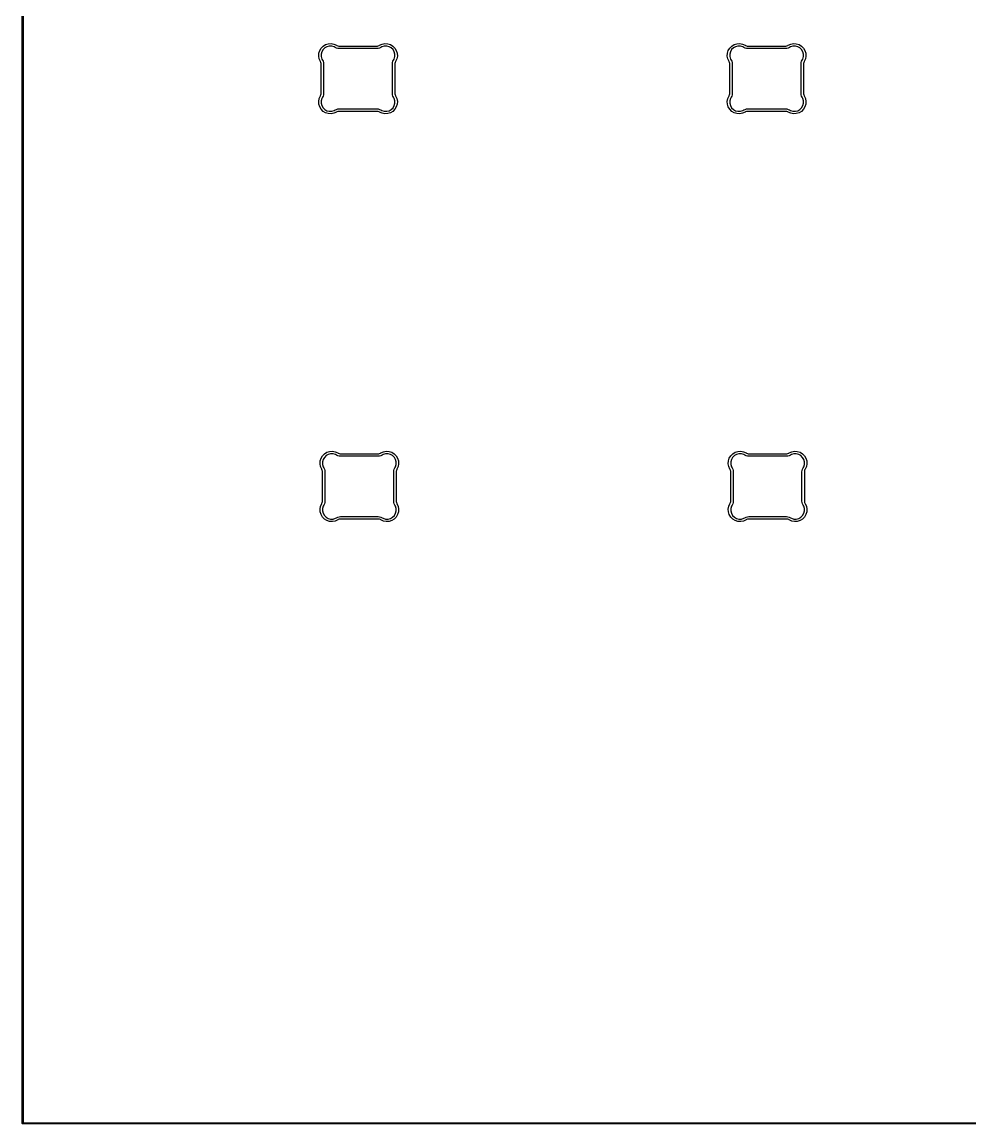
# Model space of a CAD drawing. Header units: millimetres. Extents: x 78 to 168, y -148 to -45.
# Drawn here: x 77.8 to 123.1, y -148 to -95.4 of the extents above; entities that cross this region are included whole.
import ezdxf

# ---------------------------------------------------------------- set-up
doc = ezdxf.new("R2010")
doc.units = ezdxf.units.MM
doc.layers.add('Edge.Cuts', color=254, linetype='CONTINUOUS', true_color=0xd0d2cd)

msp = doc.modelspace()

# ---------------------------------------------------------------- linework, layer by layer
at = {"layer": 'Edge.Cuts', "linetype": 'CONTINUOUS'}
for p, q in [((77.826, -147.955), (77.826, -45.212)), ((77.876, -45.237), (77.876, -147.93)), ((91.991817, -96.872974), (92.031908, -96.743608)), ((92.031908, -96.743608), (92.101883, -96.62765)), ((92.101883, -96.62765), (92.19765, -96.531883)), ((92.190093, -96.703535), (92.131592, -96.806017)), ((92.273535, -96.620093), (92.190093, -96.703535)), ((92.19765, -96.531883), (92.313608, -96.461908)), ((92.376017, -96.561592), (92.273535, -96.620093)), ((92.313608, -96.461908), (92.442974, -96.421817)), ((92.490293, -96.532166), (92.376017, -96.561592)), ((92.442974, -96.421817), (92.578181, -96.413957)), ((92.608284, -96.533896), (92.490293, -96.532166)), ((92.578181, -96.413957), (92.71132, -96.438786)), ((92.721649, -96.56666), (92.608284, -96.533896)), ((92.71132, -96.438786), (92.834603, -96.494851)), ((92.772084, -96.597279), (92.721649, -96.56666)), ((92.772085, -96.597279), (92.772084, -96.597279)), ((92.772086, -96.59728), (92.772085, -96.597279)), ((92.831027, -96.626239), (92.772086, -96.59728)), ((92.894248, -96.644009), (92.831027, -96.626239)), ((92.834603, -96.494851), (92.834604, -96.494852)), ((92.834604, -96.494852), (92.853358, -96.506326)), ((92.853358, -96.506326), (92.894425, -96.522035)), ((92.959646, -96.65), (92.894248, -96.644009)), ((92.894425, -96.522035), (92.937663, -96.530023)), ((92.937663, -96.530023), (92.959646, -96.53)), ((92.959646, -96.53), (92.959647, -96.53)), ((92.959647, -96.65), (92.959646, -96.649999)), ((92.959646, -96.649999), (92.959646, -96.65)), ((92.959647, -96.53), (93.86, -96.53)), ((93.86, -96.65), (92.959647, -96.65)), ((93.86, -96.53), (94.760353, -96.53)), ((94.760352, -96.65), (93.86, -96.65)), ((94.760353, -96.65), (94.760352, -96.65)), ((94.760353, -96.53), (94.760354, -96.53)), ((94.825751, -96.64401), (94.760353, -96.649999)), ((94.760353, -96.649999), (94.760353, -96.65)), ((94.760354, -96.53), (94.782338, -96.530023)), ((94.782338, -96.530023), (94.825575, -96.522036)), ((94.825575, -96.522036), (94.866642, -96.506327)), ((94.888974, -96.62624), (94.825751, -96.64401)), ((94.866642, -96.506327), (94.885394, -96.494853)), ((94.885394, -96.494853), (94.885396, -96.494852)), ((94.885396, -96.494852), (95.00868, -96.438787)), ((94.947916, -96.597279), (94.888974, -96.62624)), ((94.947917, -96.597277), (94.947916, -96.597279)), ((94.998351, -96.566661), (94.947917, -96.597277)), ((95.111715, -96.533897), (94.998351, -96.566661)), ((95.00868, -96.438787), (95.141819, -96.413959)), ((95.229706, -96.532167), (95.111715, -96.533897)), ((95.141819, -96.413959), (95.277026, -96.421819)), ((95.343982, -96.561594), (95.229706, -96.532167)), ((95.277026, -96.421819), (95.406391, -96.46191)), ((95.446463, -96.620096), (95.343982, -96.561594)), ((95.406391, -96.46191), (95.522348, -96.531885)), ((95.529904, -96.703537), (95.446463, -96.620096)), ((95.522348, -96.531885), (95.618115, -96.627652)), ((95.588406, -96.806018), (95.529904, -96.703537)), ((95.618115, -96.627652), (95.68809, -96.743609)), ((95.68809, -96.743609), (95.728181, -96.872974)), ((111.491817, -96.872974), (111.531908, -96.743608)), ((111.531908, -96.743608), (111.601883, -96.62765)), ((111.601883, -96.62765), (111.69765, -96.531883)), ((111.690093, -96.703535), (111.631592, -96.806017)), ((111.773535, -96.620093), (111.690093, -96.703535)), ((111.69765, -96.531883), (111.813608, -96.461908)), ((111.876017, -96.561592), (111.773535, -96.620093)), ((111.813608, -96.461908), (111.942974, -96.421817)), ((111.990293, -96.532166), (111.876017, -96.561592)), ((111.942974, -96.421817), (112.078181, -96.413957)), ((112.108284, -96.533896), (111.990293, -96.532166)), ((112.078181, -96.413957), (112.21132, -96.438786)), ((112.221649, -96.56666), (112.108284, -96.533896)), ((112.21132, -96.438786), (112.334603, -96.494851)), ((112.272084, -96.597279), (112.221649, -96.56666)), ((112.272085, -96.597279), (112.272084, -96.597279)), ((112.272086, -96.59728), (112.272085, -96.597279)), ((112.331027, -96.626239), (112.272086, -96.59728)), ((112.394248, -96.644009), (112.331027, -96.626239)), ((112.334603, -96.494851), (112.334604, -96.494852)), ((112.334604, -96.494852), (112.353358, -96.506326)), ((112.353358, -96.506326), (112.394425, -96.522035)), ((112.459646, -96.65), (112.394248, -96.644009)), ((112.394425, -96.522035), (112.437663, -96.530023)), ((112.437663, -96.530023), (112.459646, -96.53)), ((112.459646, -96.53), (112.459647, -96.53)), ((112.459647, -96.65), (112.459646, -96.649999)), ((112.459646, -96.649999), (112.459646, -96.65)), ((112.459647, -96.53), (113.36, -96.53)), ((113.36, -96.65), (112.459647, -96.65)), ((113.36, -96.53), (114.260353, -96.53)), ((114.260352, -96.65), (113.36, -96.65)), ((114.260353, -96.65), (114.260352, -96.65)), ((114.260353, -96.53), (114.260354, -96.53)), ((114.325751, -96.64401), (114.260353, -96.649999)), ((114.260353, -96.649999), (114.260353, -96.65)), ((114.260354, -96.53), (114.282338, -96.530023)), ((114.282338, -96.530023), (114.325575, -96.522036)), ((114.325575, -96.522036), (114.366642, -96.506327)), ((114.388974, -96.62624), (114.325751, -96.64401)), ((114.366642, -96.506327), (114.385394, -96.494853)), ((114.385394, -96.494853), (114.385396, -96.494852)), ((114.385396, -96.494852), (114.50868, -96.438787)), ((114.447916, -96.597279), (114.388974, -96.62624)), ((114.447917, -96.597277), (114.447916, -96.597279)), ((114.498351, -96.566661), (114.447917, -96.597277)), ((114.611715, -96.533897), (114.498351, -96.566661)), ((114.50868, -96.438787), (114.641819, -96.413959)), ((114.729706, -96.532167), (114.611715, -96.533897)), ((114.641819, -96.413959), (114.777026, -96.421819)), ((114.843982, -96.561594), (114.729706, -96.532167)), ((114.777026, -96.421819), (114.906391, -96.46191)), ((114.946463, -96.620096), (114.843982, -96.561594)), ((114.906391, -96.46191), (115.022348, -96.531885)), ((115.029904, -96.703537), (114.946463, -96.620096)), ((115.022348, -96.531885), (115.118115, -96.627652)), ((115.088406, -96.806018), (115.029904, -96.703537)), ((115.118115, -96.627652), (115.18809, -96.743609)), ((115.18809, -96.743609), (115.228181, -96.872974)), ((91.983957, -97.008181), (91.991817, -96.872974)), ((92.008786, -97.14132), (91.983957, -97.008181)), ((92.064853, -97.264606), (92.008786, -97.14132)), ((92.064854, -97.264607), (92.064853, -97.264606)), ((92.076328, -97.283359), (92.064854, -97.264607)), ((92.092037, -97.324425), (92.076328, -97.283359)), ((92.131592, -96.806017), (92.102166, -96.920293)), ((92.102166, -96.920293), (92.103896, -97.038284)), ((92.103896, -97.038284), (92.13666, -97.151649)), ((92.13666, -97.151649), (92.167279, -97.202084)), ((92.167279, -97.202084), (92.167279, -97.202085)), ((92.167279, -97.202085), (92.19624, -97.261026)), ((92.19624, -97.261026), (92.214011, -97.324249)), ((95.50599, -97.324249), (95.52376, -97.261026)), ((95.52376, -97.261026), (95.552721, -97.202084)), ((95.552721, -97.202084), (95.552722, -97.202082)), ((95.552722, -97.202082), (95.583339, -97.151649)), ((95.583339, -97.151649), (95.616103, -97.038285)), ((95.617833, -96.920294), (95.588406, -96.806018)), ((95.616103, -97.038285), (95.617833, -96.920294)), ((95.643673, -97.283358), (95.627964, -97.324425)), ((95.655147, -97.264606), (95.643673, -97.283358)), ((95.711213, -97.14132), (95.655147, -97.264603)), ((95.655147, -97.264603), (95.655147, -97.264606)), ((95.736041, -97.008181), (95.711213, -97.14132)), ((95.728181, -96.872974), (95.736041, -97.008181)), ((111.483957, -97.008181), (111.491817, -96.872974)), ((111.508786, -97.14132), (111.483957, -97.008181)), ((111.564853, -97.264606), (111.508786, -97.14132)), ((111.564854, -97.264607), (111.564853, -97.264606)), ((111.576328, -97.283359), (111.564854, -97.264607)), ((111.592037, -97.324425), (111.576328, -97.283359)), ((111.631592, -96.806017), (111.602166, -96.920293)), ((111.602166, -96.920293), (111.603896, -97.038284)), ((111.603896, -97.038284), (111.63666, -97.151649)), ((111.63666, -97.151649), (111.667279, -97.202084)), ((111.667279, -97.202084), (111.667279, -97.202085)), ((111.667279, -97.202085), (111.69624, -97.261026)), ((111.69624, -97.261026), (111.714011, -97.324249)), ((115.00599, -97.324249), (115.02376, -97.261026)), ((115.02376, -97.261026), (115.052721, -97.202084)), ((115.052721, -97.202084), (115.052722, -97.202082)), ((115.052722, -97.202082), (115.083339, -97.151649)), ((115.083339, -97.151649), (115.116103, -97.038285)), ((115.117833, -96.920294), (115.088406, -96.806018)), ((115.116103, -97.038285), (115.117833, -96.920294)), ((115.143673, -97.283358), (115.127964, -97.324425)), ((115.155147, -97.264606), (115.143673, -97.283358)), ((115.211213, -97.14132), (115.155147, -97.264603)), ((115.155147, -97.264603), (115.155147, -97.264606)), ((115.236041, -97.008181), (115.211213, -97.14132)), ((115.228181, -96.872974), (115.236041, -97.008181)), ((92.100024, -97.367661), (92.092037, -97.324425)), ((92.1, -97.389645), (92.100024, -97.367661)), ((92.1, -97.389647), (92.1, -97.389645)), ((92.1, -98.09), (92.1, -97.389647)), ((92.214011, -97.324249), (92.219999, -97.389645)), ((92.219999, -97.389645), (92.22, -97.389647)), ((92.22, -97.389647), (92.22, -98.09)), ((95.5, -97.389645), (95.50599, -97.324249)), ((95.5, -97.389647), (95.5, -97.389645)), ((95.5, -98.09), (95.5, -97.389647)), ((95.627964, -97.324425), (95.619977, -97.367662)), ((95.619977, -97.367662), (95.62, -97.389645)), ((95.62, -97.389645), (95.62, -97.389647)), ((95.62, -97.389647), (95.62, -98.09)), ((111.600024, -97.367661), (111.592037, -97.324425)), ((111.6, -97.389645), (111.600024, -97.367661)), ((111.6, -97.389647), (111.6, -97.389645)), ((111.6, -98.09), (111.6, -97.389647)), ((111.714011, -97.324249), (111.719999, -97.389645)), ((111.719999, -97.389645), (111.72, -97.389647)), ((111.72, -97.389647), (111.72, -98.09)), ((115, -97.389645), (115.00599, -97.324249)), ((115, -97.389647), (115, -97.389645)), ((115, -98.09), (115, -97.389647)), ((115.127964, -97.324425), (115.119977, -97.367662)), ((115.119977, -97.367662), (115.12, -97.389645)), ((115.12, -97.389645), (115.12, -97.389647)), ((115.12, -97.389647), (115.12, -98.09)), ((92.1, -98.790353), (92.1, -98.09)), ((92.22, -98.09), (92.22, -98.790353)), ((95.5, -98.790352), (95.5, -98.09)), ((95.62, -98.09), (95.62, -98.790353)), ((111.6, -98.790353), (111.6, -98.09)), ((111.72, -98.09), (111.72, -98.790353)), ((115, -98.790352), (115, -98.09)), ((115.12, -98.09), (115.12, -98.790353)), ((92.076337, -98.896634), (92.092047, -98.855578)), ((92.092047, -98.855578), (92.100028, -98.81235)), ((92.100002, -98.790364), (92.1, -98.790353)), ((92.1, -98.790371), (92.100002, -98.790364)), ((92.100028, -98.81235), (92.1, -98.790371)), ((92.214022, -98.855748), (92.196247, -98.918983)), ((92.219996, -98.790368), (92.214022, -98.855748)), ((92.22, -98.790353), (92.219996, -98.790368)), ((95.50599, -98.855751), (95.5, -98.790352)), ((95.52376, -98.918974), (95.50599, -98.855751)), ((95.62, -98.790354), (95.619977, -98.812338)), ((95.619977, -98.812338), (95.627964, -98.855575)), ((95.62, -98.790353), (95.62, -98.790354)), ((95.627964, -98.855575), (95.643673, -98.896642)), ((111.576337, -98.896634), (111.592047, -98.855578)), ((111.592047, -98.855578), (111.600028, -98.81235)), ((111.600002, -98.790364), (111.6, -98.790353)), ((111.6, -98.790371), (111.600002, -98.790364)), ((111.600028, -98.81235), (111.6, -98.790371)), ((111.714022, -98.855748), (111.696247, -98.918983)), ((111.719996, -98.790368), (111.714022, -98.855748)), ((111.72, -98.790353), (111.719996, -98.790368)), ((115.00599, -98.855751), (115, -98.790352)), ((115.02376, -98.918974), (115.00599, -98.855751)), ((115.12, -98.790354), (115.119977, -98.812338)), ((115.119977, -98.812338), (115.127964, -98.855575)), ((115.12, -98.790353), (115.12, -98.790354)), ((115.127964, -98.855575), (115.143673, -98.896642)), ((91.983959, -99.171819), (92.008787, -99.03868)), ((91.991819, -99.307026), (91.983959, -99.171819)), ((92.03191, -99.436391), (91.991819, -99.307026)), ((92.008787, -99.03868), (92.064853, -98.915395)), ((92.064853, -98.915395), (92.064859, -98.915389)), ((92.064859, -98.915389), (92.064862, -98.915379)), ((92.064862, -98.915379), (92.076337, -98.896634)), ((92.103897, -99.141715), (92.102167, -99.259706)), ((92.102167, -99.259706), (92.131594, -99.373982)), ((92.136661, -99.028351), (92.103897, -99.141715)), ((92.131594, -99.373982), (92.190096, -99.476463)), ((92.167268, -98.977932), (92.136661, -99.028351)), ((92.16727, -98.977931), (92.167268, -98.977932)), ((92.167273, -98.977924), (92.16727, -98.977931)), ((92.167279, -98.977915), (92.167273, -98.977924)), ((92.16728, -98.97791), (92.167279, -98.977915)), ((92.196247, -98.918983), (92.16728, -98.97791)), ((95.552721, -98.977916), (95.52376, -98.918974)), ((95.529904, -99.476463), (95.588406, -99.373982)), ((95.552722, -98.977917), (95.552721, -98.977916)), ((95.583339, -99.028351), (95.552722, -98.977917)), ((95.616103, -99.141715), (95.583339, -99.028351)), ((95.588406, -99.373982), (95.617833, -99.259706)), ((95.617833, -99.259706), (95.616103, -99.141715)), ((95.643673, -98.896642), (95.655147, -98.915394)), ((95.655147, -98.915394), (95.655147, -98.915395)), ((95.655147, -98.915395), (95.711213, -99.03868)), ((95.728181, -99.307026), (95.68809, -99.436391)), ((95.711213, -99.03868), (95.736041, -99.171819)), ((95.736041, -99.171819), (95.728181, -99.307026)), ((111.483959, -99.171819), (111.508787, -99.03868)), ((111.491819, -99.307026), (111.483959, -99.171819)), ((111.53191, -99.436391), (111.491819, -99.307026)), ((111.508787, -99.03868), (111.564853, -98.915395)), ((111.564853, -98.915395), (111.564859, -98.915389)), ((111.564859, -98.915389), (111.564862, -98.915379)), ((111.564862, -98.915379), (111.576337, -98.896634)), ((111.603897, -99.141715), (111.602167, -99.259706)), ((111.602167, -99.259706), (111.631594, -99.373982)), ((111.636661, -99.028351), (111.603897, -99.141715)), ((111.631594, -99.373982), (111.690096, -99.476463)), ((111.667268, -98.977932), (111.636661, -99.028351)), ((111.66727, -98.977931), (111.667268, -98.977932)), ((111.667273, -98.977924), (111.66727, -98.977931)), ((111.667279, -98.977915), (111.667273, -98.977924)), ((111.66728, -98.97791), (111.667279, -98.977915)), ((111.696247, -98.918983), (111.66728, -98.97791)), ((115.052721, -98.977916), (115.02376, -98.918974)), ((115.029904, -99.476463), (115.088406, -99.373982)), ((115.052722, -98.977917), (115.052721, -98.977916)), ((115.083339, -99.028351), (115.052722, -98.977917)), ((115.116103, -99.141715), (115.083339, -99.028351)), ((115.088406, -99.373982), (115.117833, -99.259706)), ((115.117833, -99.259706), (115.116103, -99.141715)), ((115.143673, -98.896642), (115.155147, -98.915394)), ((115.155147, -98.915394), (115.155147, -98.915395)), ((115.155147, -98.915395), (115.211213, -99.03868)), ((115.228181, -99.307026), (115.18809, -99.436391)), ((115.211213, -99.03868), (115.236041, -99.171819)), ((115.236041, -99.171819), (115.228181, -99.307026)), ((92.101885, -99.552348), (92.03191, -99.436391)), ((92.197652, -99.648115), (92.101885, -99.552348)), ((92.190096, -99.476463), (92.273537, -99.559904)), ((92.313609, -99.71809), (92.197652, -99.648115)), ((92.273537, -99.559904), (92.376018, -99.618406)), ((92.442974, -99.758181), (92.313609, -99.71809)), ((92.376018, -99.618406), (92.490294, -99.647833)), ((92.578181, -99.766041), (92.442974, -99.758181)), ((92.490294, -99.647833), (92.608285, -99.646103)), ((92.71132, -99.741213), (92.578181, -99.766041)), ((92.608285, -99.646103), (92.721649, -99.613339)), ((92.834605, -99.685147), (92.71132, -99.741213)), ((92.721649, -99.613339), (92.772085, -99.582721)), ((92.772085, -99.58272), (92.831026, -99.55376)), ((92.772085, -99.582721), (92.772085, -99.58272)), ((92.831026, -99.55376), (92.894249, -99.535989)), ((92.834607, -99.685146), (92.834605, -99.685146)), ((92.834605, -99.685146), (92.834605, -99.685147)), ((92.853359, -99.673672), (92.834607, -99.685146)), ((92.894425, -99.657963), (92.853359, -99.673672)), ((92.894249, -99.535989), (92.959645, -99.53)), ((92.937661, -99.649976), (92.894425, -99.657963)), ((92.959645, -99.65), (92.937661, -99.649976)), ((92.959645, -99.53), (92.959647, -99.53)), ((92.959647, -99.65), (92.959645, -99.649999)), ((92.959645, -99.649999), (92.959645, -99.65)), ((92.959647, -99.53), (93.86, -99.53)), ((93.86, -99.65), (92.959647, -99.65)), ((93.86, -99.53), (94.760353, -99.53)), ((94.760353, -99.65), (93.86, -99.65)), ((94.760353, -99.53), (94.825751, -99.53599)), ((94.760354, -99.65), (94.760353, -99.649999)), ((94.760353, -99.649999), (94.760353, -99.65)), ((94.782338, -99.649977), (94.760354, -99.65)), ((94.825575, -99.657964), (94.782338, -99.649977)), ((94.866642, -99.673673), (94.825575, -99.657964)), ((94.825751, -99.53599), (94.888974, -99.55376)), ((94.885394, -99.685147), (94.866642, -99.673673)), ((94.885396, -99.685147), (94.885394, -99.685147)), ((95.00868, -99.741213), (94.885396, -99.685147)), ((94.888974, -99.55376), (94.947916, -99.582721)), ((94.947916, -99.582721), (94.947917, -99.582722)), ((94.947917, -99.582722), (94.998351, -99.613339)), ((94.998351, -99.613339), (95.111715, -99.646103)), ((95.141819, -99.766041), (95.00868, -99.741213)), ((95.111715, -99.646103), (95.229706, -99.647833)), ((95.277026, -99.758181), (95.141819, -99.766041)), ((95.229706, -99.647833), (95.343982, -99.618406)), ((95.406391, -99.71809), (95.277026, -99.758181)), ((95.343982, -99.618406), (95.446463, -99.559904)), ((95.522348, -99.648115), (95.406391, -99.71809)), ((95.446463, -99.559904), (95.529904, -99.476463)), ((95.618115, -99.552348), (95.522348, -99.648115)), ((95.68809, -99.436391), (95.618115, -99.552348)), ((111.601885, -99.552348), (111.53191, -99.436391)), ((111.697652, -99.648115), (111.601885, -99.552348)), ((111.690096, -99.476463), (111.773537, -99.559904)), ((111.813609, -99.71809), (111.697652, -99.648115)), ((111.773537, -99.559904), (111.876018, -99.618406)), ((111.942974, -99.758181), (111.813609, -99.71809)), ((111.876018, -99.618406), (111.990294, -99.647833)), ((112.078181, -99.766041), (111.942974, -99.758181)), ((111.990294, -99.647833), (112.108285, -99.646103)), ((112.21132, -99.741213), (112.078181, -99.766041)), ((112.108285, -99.646103), (112.221649, -99.613339)), ((112.334605, -99.685147), (112.21132, -99.741213)), ((112.221649, -99.613339), (112.272085, -99.582721)), ((112.272085, -99.58272), (112.331026, -99.55376)), ((112.272085, -99.582721), (112.272085, -99.58272)), ((112.331026, -99.55376), (112.394249, -99.535989)), ((112.334607, -99.685146), (112.334605, -99.685146)), ((112.334605, -99.685146), (112.334605, -99.685147)), ((112.353359, -99.673672), (112.334607, -99.685146)), ((112.394425, -99.657963), (112.353359, -99.673672)), ((112.394249, -99.535989), (112.459645, -99.53)), ((112.437661, -99.649976), (112.394425, -99.657963)), ((112.459645, -99.65), (112.437661, -99.649976)), ((112.459645, -99.53), (112.459647, -99.53)), ((112.459647, -99.65), (112.459645, -99.649999)), ((112.459645, -99.649999), (112.459645, -99.65)), ((112.459647, -99.53), (113.36, -99.53)), ((113.36, -99.65), (112.459647, -99.65)), ((113.36, -99.53), (114.260353, -99.53)), ((114.260353, -99.65), (113.36, -99.65)), ((114.260353, -99.53), (114.325751, -99.53599)), ((114.260354, -99.65), (114.260353, -99.649999)), ((114.260353, -99.649999), (114.260353, -99.65)), ((114.282338, -99.649977), (114.260354, -99.65)), ((114.325575, -99.657964), (114.282338, -99.649977)), ((114.366642, -99.673673), (114.325575, -99.657964)), ((114.325751, -99.53599), (114.388974, -99.55376)), ((114.385394, -99.685147), (114.366642, -99.673673)), ((114.385396, -99.685147), (114.385394, -99.685147)), ((114.50868, -99.741213), (114.385396, -99.685147)), ((114.388974, -99.55376), (114.447916, -99.582721)), ((114.447916, -99.582721), (114.447917, -99.582722)), ((114.447917, -99.582722), (114.498351, -99.613339)), ((114.498351, -99.613339), (114.611715, -99.646103)), ((114.641819, -99.766041), (114.50868, -99.741213)), ((114.611715, -99.646103), (114.729706, -99.647833)), ((114.777026, -99.758181), (114.641819, -99.766041)), ((114.729706, -99.647833), (114.843982, -99.618406)), ((114.906391, -99.71809), (114.777026, -99.758181)), ((114.843982, -99.618406), (114.946463, -99.559904)), ((115.022348, -99.648115), (114.906391, -99.71809)), ((114.946463, -99.559904), (115.029904, -99.476463)), ((115.118115, -99.552348), (115.022348, -99.648115)), ((115.18809, -99.436391), (115.118115, -99.552348)), ((92.054817, -116.332974), (92.094908, -116.203608)), ((92.094908, -116.203608), (92.164883, -116.08765)), ((92.164883, -116.08765), (92.26065, -115.991883)), ((92.253093, -116.163535), (92.194592, -116.266017)), ((92.336535, -116.080093), (92.253093, -116.163535)), ((92.26065, -115.991883), (92.376608, -115.921908)), ((92.439017, -116.021592), (92.336535, -116.080093)), ((92.376608, -115.921908), (92.505974, -115.881817)), ((92.553293, -115.992166), (92.439017, -116.021592)), ((92.505974, -115.881817), (92.641181, -115.873957)), ((92.671284, -115.993896), (92.553293, -115.992166)), ((92.641181, -115.873957), (92.77432, -115.898786)), ((92.784649, -116.02666), (92.671284, -115.993896)), ((92.77432, -115.898786), (92.897603, -115.954851)), ((92.835084, -116.057279), (92.784649, -116.02666)), ((92.835085, -116.057279), (92.835084, -116.057279)), ((92.835086, -116.05728), (92.835085, -116.057279)), ((92.894027, -116.086239), (92.835086, -116.05728)), ((92.957248, -116.104009), (92.894027, -116.086239)), ((92.897603, -115.954851), (92.897604, -115.954852)), ((92.897604, -115.954852), (92.916358, -115.966326)), ((92.916358, -115.966326), (92.957425, -115.982035)), ((93.022646, -116.11), (92.957248, -116.104009)), ((92.957425, -115.982035), (93.000663, -115.990023)), ((93.000663, -115.990023), (93.022646, -115.99)), ((93.022646, -115.99), (93.022647, -115.99)), ((93.022647, -116.11), (93.022646, -116.109999)), ((93.022646, -116.109999), (93.022646, -116.11)), ((93.022647, -115.99), (93.923, -115.99)), ((93.923, -116.11), (93.022647, -116.11)), ((93.923, -115.99), (94.823353, -115.99)), ((94.823352, -116.11), (93.923, -116.11)), ((94.823353, -116.11), (94.823352, -116.11)), ((94.823353, -115.99), (94.823354, -115.99)), ((94.888751, -116.10401), (94.823353, -116.109999)), ((94.823353, -116.109999), (94.823353, -116.11)), ((94.823354, -115.99), (94.845338, -115.990023)), ((94.845338, -115.990023), (94.888575, -115.982036)), ((94.888575, -115.982036), (94.929642, -115.966327)), ((94.951974, -116.08624), (94.888751, -116.10401)), ((94.929642, -115.966327), (94.948394, -115.954853)), ((94.948394, -115.954853), (94.948396, -115.954852)), ((94.948396, -115.954852), (95.07168, -115.898787)), ((95.010916, -116.057279), (94.951974, -116.08624)), ((95.010917, -116.057277), (95.010916, -116.057279)), ((95.061351, -116.026661), (95.010917, -116.057277)), ((95.174715, -115.993897), (95.061351, -116.026661)), ((95.07168, -115.898787), (95.204819, -115.873959)), ((95.292706, -115.992167), (95.174715, -115.993897)), ((95.204819, -115.873959), (95.340026, -115.881819)), ((95.406982, -116.021594), (95.292706, -115.992167)), ((95.340026, -115.881819), (95.469391, -115.92191)), ((95.509463, -116.080096), (95.406982, -116.021594)), ((95.469391, -115.92191), (95.585348, -115.991885)), ((95.592904, -116.163537), (95.509463, -116.080096)), ((95.585348, -115.991885), (95.681115, -116.087652)), ((95.651406, -116.266018), (95.592904, -116.163537)), ((95.681115, -116.087652), (95.75109, -116.203609)), ((95.75109, -116.203609), (95.791181, -116.332974)), ((111.537817, -116.332974), (111.577908, -116.203608)), ((111.577908, -116.203608), (111.647883, -116.08765)), ((111.647883, -116.08765), (111.74365, -115.991883)), ((111.736093, -116.163535), (111.677592, -116.266017)), ((111.819535, -116.080093), (111.736093, -116.163535)), ((111.74365, -115.991883), (111.859608, -115.921908)), ((111.922017, -116.021592), (111.819535, -116.080093)), ((111.859608, -115.921908), (111.988974, -115.881817)), ((112.036293, -115.992166), (111.922017, -116.021592)), ((111.988974, -115.881817), (112.124181, -115.873957)), ((112.154284, -115.993896), (112.036293, -115.992166)), ((112.124181, -115.873957), (112.25732, -115.898786)), ((112.267649, -116.02666), (112.154284, -115.993896)), ((112.25732, -115.898786), (112.380603, -115.954851)), ((112.318084, -116.057279), (112.267649, -116.02666)), ((112.318085, -116.057279), (112.318084, -116.057279)), ((112.318086, -116.05728), (112.318085, -116.057279)), ((112.377027, -116.086239), (112.318086, -116.05728)), ((112.440248, -116.104009), (112.377027, -116.086239)), ((112.380603, -115.954851), (112.380604, -115.954852)), ((112.380604, -115.954852), (112.399358, -115.966326)), ((112.399358, -115.966326), (112.440425, -115.982035)), ((112.505646, -116.11), (112.440248, -116.104009)), ((112.440425, -115.982035), (112.483663, -115.990023)), ((112.483663, -115.990023), (112.505646, -115.99)), ((112.505646, -115.99), (112.505647, -115.99)), ((112.505647, -116.11), (112.505646, -116.109999)), ((112.505646, -116.109999), (112.505646, -116.11)), ((112.505647, -115.99), (113.406, -115.99)), ((113.406, -116.11), (112.505647, -116.11)), ((113.406, -115.99), (114.306353, -115.99)), ((114.306352, -116.11), (113.406, -116.11)), ((114.306353, -116.11), (114.306352, -116.11)), ((114.306353, -115.99), (114.306354, -115.99)), ((114.371751, -116.10401), (114.306353, -116.109999)), ((114.306353, -116.109999), (114.306353, -116.11)), ((114.306354, -115.99), (114.328338, -115.990023)), ((114.328338, -115.990023), (114.371575, -115.982036)), ((114.371575, -115.982036), (114.412642, -115.966327)), ((114.434974, -116.08624), (114.371751, -116.10401)), ((114.412642, -115.966327), (114.431394, -115.954853)), ((114.431394, -115.954853), (114.431396, -115.954852)), ((114.431396, -115.954852), (114.55468, -115.898787)), ((114.493916, -116.057279), (114.434974, -116.08624)), ((114.493917, -116.057277), (114.493916, -116.057279)), ((114.544351, -116.026661), (114.493917, -116.057277)), ((114.657715, -115.993897), (114.544351, -116.026661)), ((114.55468, -115.898787), (114.687819, -115.873959)), ((114.775706, -115.992167), (114.657715, -115.993897)), ((114.687819, -115.873959), (114.823026, -115.881819)), ((114.889982, -116.021594), (114.775706, -115.992167)), ((114.823026, -115.881819), (114.952391, -115.92191)), ((114.992463, -116.080096), (114.889982, -116.021594)), ((114.952391, -115.92191), (115.068348, -115.991885)), ((115.075904, -116.163537), (114.992463, -116.080096)), ((115.068348, -115.991885), (115.164115, -116.087652)), ((115.134406, -116.266018), (115.075904, -116.163537)), ((115.164115, -116.087652), (115.23409, -116.203609)), ((115.23409, -116.203609), (115.274181, -116.332974)), ((92.046957, -116.468181), (92.054817, -116.332974)), ((92.071786, -116.60132), (92.046957, -116.468181)), ((92.127853, -116.724606), (92.071786, -116.60132)), ((92.127854, -116.724607), (92.127853, -116.724606)), ((92.139328, -116.743359), (92.127854, -116.724607)), ((92.155037, -116.784425), (92.139328, -116.743359)), ((92.194592, -116.266017), (92.165166, -116.380293)), ((92.165166, -116.380293), (92.166896, -116.498284)), ((92.166896, -116.498284), (92.19966, -116.611649)), ((92.19966, -116.611649), (92.230279, -116.662084)), ((92.230279, -116.662084), (92.230279, -116.662085)), ((92.230279, -116.662085), (92.25924, -116.721026)), ((92.25924, -116.721026), (92.277011, -116.784249)), ((95.56899, -116.784249), (95.58676, -116.721026)), ((95.58676, -116.721026), (95.615721, -116.662084)), ((95.615721, -116.662084), (95.615722, -116.662082)), ((95.615722, -116.662082), (95.646339, -116.611649)), ((95.646339, -116.611649), (95.679103, -116.498285)), ((95.680833, -116.380294), (95.651406, -116.266018)), ((95.679103, -116.498285), (95.680833, -116.380294)), ((95.706673, -116.743358), (95.690964, -116.784425)), ((95.718147, -116.724606), (95.706673, -116.743358)), ((95.774213, -116.60132), (95.718147, -116.724603)), ((95.718147, -116.724603), (95.718147, -116.724606)), ((95.799041, -116.468181), (95.774213, -116.60132)), ((95.791181, -116.332974), (95.799041, -116.468181)), ((111.529957, -116.468181), (111.537817, -116.332974)), ((111.554786, -116.60132), (111.529957, -116.468181)), ((111.610853, -116.724606), (111.554786, -116.60132)), ((111.610854, -116.724607), (111.610853, -116.724606)), ((111.622328, -116.743359), (111.610854, -116.724607)), ((111.638037, -116.784425), (111.622328, -116.743359)), ((111.677592, -116.266017), (111.648166, -116.380293)), ((111.648166, -116.380293), (111.649896, -116.498284)), ((111.649896, -116.498284), (111.68266, -116.611649)), ((111.68266, -116.611649), (111.713279, -116.662084)), ((111.713279, -116.662084), (111.713279, -116.662085)), ((111.713279, -116.662085), (111.74224, -116.721026)), ((111.74224, -116.721026), (111.760011, -116.784249)), ((115.05199, -116.784249), (115.06976, -116.721026)), ((115.06976, -116.721026), (115.098721, -116.662084)), ((115.098721, -116.662084), (115.098722, -116.662082)), ((115.098722, -116.662082), (115.129339, -116.611649)), ((115.129339, -116.611649), (115.162103, -116.498285)), ((115.163833, -116.380294), (115.134406, -116.266018)), ((115.162103, -116.498285), (115.163833, -116.380294)), ((115.189673, -116.743358), (115.173964, -116.784425)), ((115.201147, -116.724606), (115.189673, -116.743358)), ((115.257213, -116.60132), (115.201147, -116.724603)), ((115.201147, -116.724603), (115.201147, -116.724606)), ((115.282041, -116.468181), (115.257213, -116.60132)), ((115.274181, -116.332974), (115.282041, -116.468181)), ((92.163024, -116.827661), (92.155037, -116.784425)), ((92.163, -116.849645), (92.163024, -116.827661)), ((92.163, -116.849647), (92.163, -116.849645)), ((92.163, -117.55), (92.163, -116.849647)), ((92.277011, -116.784249), (92.282999, -116.849645)), ((92.282999, -116.849645), (92.283, -116.849647)), ((92.283, -116.849647), (92.283, -117.55)), ((95.563, -116.849645), (95.56899, -116.784249)), ((95.563, -116.849647), (95.563, -116.849645)), ((95.563, -117.55), (95.563, -116.849647)), ((95.690964, -116.784425), (95.682977, -116.827662)), ((95.682977, -116.827662), (95.683, -116.849645)), ((95.683, -116.849645), (95.683, -116.849647)), ((95.683, -116.849647), (95.683, -117.55)), ((111.646024, -116.827661), (111.638037, -116.784425)), ((111.646, -116.849645), (111.646024, -116.827661)), ((111.646, -116.849647), (111.646, -116.849645)), ((111.646, -117.55), (111.646, -116.849647)), ((111.760011, -116.784249), (111.765999, -116.849645)), ((111.765999, -116.849645), (111.766, -116.849647)), ((111.766, -116.849647), (111.766, -117.55)), ((115.046, -116.849645), (115.05199, -116.784249)), ((115.046, -116.849647), (115.046, -116.849645)), ((115.046, -117.55), (115.046, -116.849647)), ((115.173964, -116.784425), (115.165977, -116.827662)), ((115.165977, -116.827662), (115.166, -116.849645)), ((115.166, -116.849645), (115.166, -116.849647)), ((115.166, -116.849647), (115.166, -117.55)), ((92.163, -118.250353), (92.163, -117.55)), ((92.283, -117.55), (92.283, -118.250353)), ((95.563, -118.250352), (95.563, -117.55)), ((95.683, -117.55), (95.683, -118.250353)), ((111.646, -118.250353), (111.646, -117.55)), ((111.766, -117.55), (111.766, -118.250353)), ((115.046, -118.250352), (115.046, -117.55)), ((115.166, -117.55), (115.166, -118.250353)), ((92.139337, -118.356634), (92.155047, -118.315578)), ((92.155047, -118.315578), (92.163028, -118.27235)), ((92.163002, -118.250364), (92.163, -118.250353)), ((92.163, -118.250371), (92.163002, -118.250364)), ((92.163028, -118.27235), (92.163, -118.250371)), ((92.277022, -118.315748), (92.259247, -118.378983)), ((92.282996, -118.250368), (92.277022, -118.315748)), ((92.283, -118.250353), (92.282996, -118.250368)), ((95.56899, -118.315751), (95.563, -118.250352)), ((95.58676, -118.378974), (95.56899, -118.315751)), ((95.683, -118.250354), (95.682977, -118.272338)), ((95.682977, -118.272338), (95.690964, -118.315575)), ((95.683, -118.250353), (95.683, -118.250354)), ((95.690964, -118.315575), (95.706673, -118.356642)), ((111.622337, -118.356634), (111.638047, -118.315578)), ((111.638047, -118.315578), (111.646028, -118.27235)), ((111.646002, -118.250364), (111.646, -118.250353)), ((111.646, -118.250371), (111.646002, -118.250364)), ((111.646028, -118.27235), (111.646, -118.250371)), ((111.760022, -118.315748), (111.742247, -118.378983)), ((111.765996, -118.250368), (111.760022, -118.315748)), ((111.766, -118.250353), (111.765996, -118.250368)), ((115.05199, -118.315751), (115.046, -118.250352)), ((115.06976, -118.378974), (115.05199, -118.315751)), ((115.166, -118.250354), (115.165977, -118.272338)), ((115.165977, -118.272338), (115.173964, -118.315575)), ((115.166, -118.250353), (115.166, -118.250354)), ((115.173964, -118.315575), (115.189673, -118.356642)), ((92.046959, -118.631819), (92.071787, -118.49868)), ((92.054819, -118.767026), (92.046959, -118.631819)), ((92.09491, -118.896391), (92.054819, -118.767026)), ((92.071787, -118.49868), (92.127853, -118.375395)), ((92.127853, -118.375395), (92.127859, -118.375389)), ((92.127859, -118.375389), (92.127862, -118.375379)), ((92.127862, -118.375379), (92.139337, -118.356634)), ((92.166897, -118.601715), (92.165167, -118.719706)), ((92.165167, -118.719706), (92.194594, -118.833982)), ((92.199661, -118.488351), (92.166897, -118.601715)), ((92.194594, -118.833982), (92.253096, -118.936463)), ((92.230268, -118.437932), (92.199661, -118.488351)), ((92.23027, -118.437931), (92.230268, -118.437932)), ((92.230273, -118.437924), (92.23027, -118.437931)), ((92.230279, -118.437915), (92.230273, -118.437924)), ((92.23028, -118.43791), (92.230279, -118.437915)), ((92.259247, -118.378983), (92.23028, -118.43791)), ((95.615721, -118.437916), (95.58676, -118.378974)), ((95.592904, -118.936463), (95.651406, -118.833982)), ((95.615722, -118.437917), (95.615721, -118.437916)), ((95.646339, -118.488351), (95.615722, -118.437917)), ((95.679103, -118.601715), (95.646339, -118.488351)), ((95.651406, -118.833982), (95.680833, -118.719706)), ((95.680833, -118.719706), (95.679103, -118.601715)), ((95.706673, -118.356642), (95.718147, -118.375394)), ((95.718147, -118.375394), (95.718147, -118.375395)), ((95.718147, -118.375395), (95.774213, -118.49868)), ((95.791181, -118.767026), (95.75109, -118.896391)), ((95.774213, -118.49868), (95.799041, -118.631819)), ((95.799041, -118.631819), (95.791181, -118.767026)), ((111.529959, -118.631819), (111.554787, -118.49868)), ((111.537819, -118.767026), (111.529959, -118.631819)), ((111.57791, -118.896391), (111.537819, -118.767026)), ((111.554787, -118.49868), (111.610853, -118.375395)), ((111.610853, -118.375395), (111.610859, -118.375389)), ((111.610859, -118.375389), (111.610862, -118.375379)), ((111.610862, -118.375379), (111.622337, -118.356634)), ((111.649897, -118.601715), (111.648167, -118.719706)), ((111.648167, -118.719706), (111.677594, -118.833982)), ((111.682661, -118.488351), (111.649897, -118.601715)), ((111.677594, -118.833982), (111.736096, -118.936463)), ((111.713268, -118.437932), (111.682661, -118.488351)), ((111.71327, -118.437931), (111.713268, -118.437932)), ((111.713273, -118.437924), (111.71327, -118.437931)), ((111.713279, -118.437915), (111.713273, -118.437924)), ((111.71328, -118.43791), (111.713279, -118.437915)), ((111.742247, -118.378983), (111.71328, -118.43791)), ((115.098721, -118.437916), (115.06976, -118.378974)), ((115.075904, -118.936463), (115.134406, -118.833982)), ((115.098722, -118.437917), (115.098721, -118.437916)), ((115.129339, -118.488351), (115.098722, -118.437917)), ((115.162103, -118.601715), (115.129339, -118.488351)), ((115.134406, -118.833982), (115.163833, -118.719706)), ((115.163833, -118.719706), (115.162103, -118.601715)), ((115.189673, -118.356642), (115.201147, -118.375394)), ((115.201147, -118.375394), (115.201147, -118.375395)), ((115.201147, -118.375395), (115.257213, -118.49868)), ((115.274181, -118.767026), (115.23409, -118.896391)), ((115.257213, -118.49868), (115.282041, -118.631819)), ((115.282041, -118.631819), (115.274181, -118.767026)), ((92.164885, -119.012348), (92.09491, -118.896391)), ((92.260652, -119.108115), (92.164885, -119.012348)), ((92.253096, -118.936463), (92.336537, -119.019904)), ((92.376609, -119.17809), (92.260652, -119.108115)), ((92.336537, -119.019904), (92.439018, -119.078406)), ((92.505974, -119.218181), (92.376609, -119.17809)), ((92.439018, -119.078406), (92.553294, -119.107833)), ((92.641181, -119.226041), (92.505974, -119.218181)), ((92.553294, -119.107833), (92.671285, -119.106103)), ((92.77432, -119.201213), (92.641181, -119.226041)), ((92.671285, -119.106103), (92.784649, -119.073339)), ((92.897605, -119.145147), (92.77432, -119.201213)), ((92.784649, -119.073339), (92.835085, -119.042721)), ((92.835085, -119.04272), (92.894026, -119.01376)), ((92.835085, -119.042721), (92.835085, -119.04272)), ((92.894026, -119.01376), (92.957249, -118.995989)), ((92.897607, -119.145146), (92.897605, -119.145146)), ((92.897605, -119.145146), (92.897605, -119.145147)), ((92.916359, -119.133672), (92.897607, -119.145146)), ((92.957425, -119.117963), (92.916359, -119.133672)), ((92.957249, -118.995989), (93.022645, -118.99)), ((93.000661, -119.109976), (92.957425, -119.117963)), ((93.022645, -119.11), (93.000661, -119.109976)), ((93.022645, -118.99), (93.022647, -118.99)), ((93.022647, -119.11), (93.022645, -119.109999)), ((93.022645, -119.109999), (93.022645, -119.11)), ((93.022647, -118.99), (93.923, -118.99)), ((93.923, -119.11), (93.022647, -119.11)), ((93.923, -118.99), (94.823353, -118.99)), ((94.823353, -119.11), (93.923, -119.11)), ((94.823353, -118.99), (94.888751, -118.99599)), ((94.823354, -119.11), (94.823353, -119.109999)), ((94.823353, -119.109999), (94.823353, -119.11)), ((94.845338, -119.109977), (94.823354, -119.11)), ((94.888575, -119.117964), (94.845338, -119.109977)), ((94.929642, -119.133673), (94.888575, -119.117964)), ((94.888751, -118.99599), (94.951974, -119.01376)), ((94.948394, -119.145147), (94.929642, -119.133673)), ((94.948396, -119.145147), (94.948394, -119.145147)), ((95.07168, -119.201213), (94.948396, -119.145147)), ((94.951974, -119.01376), (95.010916, -119.042721)), ((95.010916, -119.042721), (95.010917, -119.042722)), ((95.010917, -119.042722), (95.061351, -119.073339)), ((95.061351, -119.073339), (95.174715, -119.106103)), ((95.204819, -119.226041), (95.07168, -119.201213)), ((95.174715, -119.106103), (95.292706, -119.107833)), ((95.340026, -119.218181), (95.204819, -119.226041)), ((95.292706, -119.107833), (95.406982, -119.078406)), ((95.469391, -119.17809), (95.340026, -119.218181)), ((95.406982, -119.078406), (95.509463, -119.019904)), ((95.585348, -119.108115), (95.469391, -119.17809)), ((95.509463, -119.019904), (95.592904, -118.936463)), ((95.681115, -119.012348), (95.585348, -119.108115)), ((95.75109, -118.896391), (95.681115, -119.012348)), ((111.647885, -119.012348), (111.57791, -118.896391)), ((111.743652, -119.108115), (111.647885, -119.012348)), ((111.736096, -118.936463), (111.819537, -119.019904)), ((111.859609, -119.17809), (111.743652, -119.108115)), ((111.819537, -119.019904), (111.922018, -119.078406)), ((111.988974, -119.218181), (111.859609, -119.17809)), ((111.922018, -119.078406), (112.036294, -119.107833)), ((112.124181, -119.226041), (111.988974, -119.218181)), ((112.036294, -119.107833), (112.154285, -119.106103)), ((112.25732, -119.201213), (112.124181, -119.226041)), ((112.154285, -119.106103), (112.267649, -119.073339)), ((112.380605, -119.145147), (112.25732, -119.201213)), ((112.267649, -119.073339), (112.318085, -119.042721)), ((112.318085, -119.04272), (112.377026, -119.01376)), ((112.318085, -119.042721), (112.318085, -119.04272)), ((112.377026, -119.01376), (112.440249, -118.995989)), ((112.380607, -119.145146), (112.380605, -119.145146)), ((112.380605, -119.145146), (112.380605, -119.145147)), ((112.399359, -119.133672), (112.380607, -119.145146)), ((112.440425, -119.117963), (112.399359, -119.133672)), ((112.440249, -118.995989), (112.505645, -118.99)), ((112.483661, -119.109976), (112.440425, -119.117963)), ((112.505645, -119.11), (112.483661, -119.109976)), ((112.505645, -118.99), (112.505647, -118.99)), ((112.505647, -119.11), (112.505645, -119.109999)), ((112.505645, -119.109999), (112.505645, -119.11)), ((112.505647, -118.99), (113.406, -118.99)), ((113.406, -119.11), (112.505647, -119.11)), ((113.406, -118.99), (114.306353, -118.99)), ((114.306353, -119.11), (113.406, -119.11)), ((114.306353, -118.99), (114.371751, -118.99599)), ((114.306354, -119.11), (114.306353, -119.109999)), ((114.306353, -119.109999), (114.306353, -119.11)), ((114.328338, -119.109977), (114.306354, -119.11)), ((114.371575, -119.117964), (114.328338, -119.109977)), ((114.412642, -119.133673), (114.371575, -119.117964)), ((114.371751, -118.99599), (114.434974, -119.01376)), ((114.431394, -119.145147), (114.412642, -119.133673)), ((114.431396, -119.145147), (114.431394, -119.145147)), ((114.55468, -119.201213), (114.431396, -119.145147)), ((114.434974, -119.01376), (114.493916, -119.042721)), ((114.493916, -119.042721), (114.493917, -119.042722)), ((114.493917, -119.042722), (114.544351, -119.073339)), ((114.544351, -119.073339), (114.657715, -119.106103)), ((114.687819, -119.226041), (114.55468, -119.201213)), ((114.657715, -119.106103), (114.775706, -119.107833)), ((114.823026, -119.218181), (114.687819, -119.226041)), ((114.775706, -119.107833), (114.889982, -119.078406)), ((114.952391, -119.17809), (114.823026, -119.218181)), ((114.889982, -119.078406), (114.992463, -119.019904)), ((115.068348, -119.108115), (114.952391, -119.17809)), ((114.992463, -119.019904), (115.075904, -118.936463)), ((115.164115, -119.012348), (115.068348, -119.108115)), ((115.23409, -118.896391), (115.164115, -119.012348)), ((77.827903, -147.964567), (77.826, -147.955)), ((77.841433, -147.978097), (77.827903, -147.964567)), ((77.851, -147.98), (77.841433, -147.978097)), ((168.275, -147.98), (77.851, -147.98)), ((77.876, -147.93), (168.25, -147.93))]:
    msp.add_line(p, q, dxfattribs=at)

doc.saveas('drawing.dxf')
